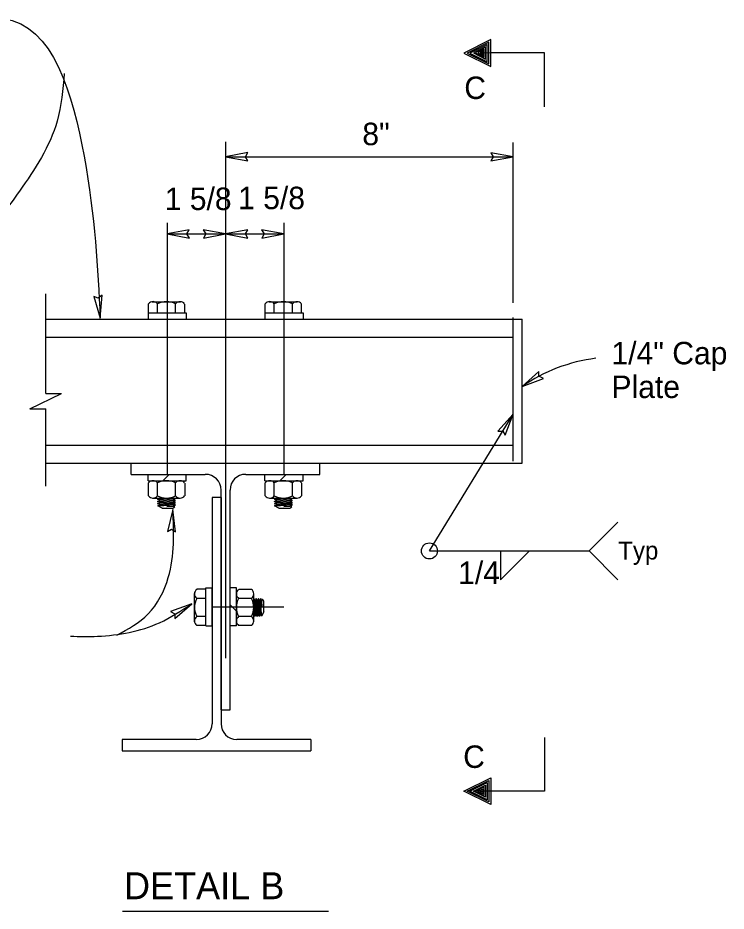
# Model space of a CAD drawing. Extents: x 0 to 2.83, y -0.03 to 1.83.
# Drawn here: x 1.008 to 1.419, y 0.97 to 1.488 of the extents above; entities that cross this region are included whole.
import ezdxf

# ---------------------------------------------------------------- set-up
doc = ezdxf.new("R2010")
doc.units = 0
for name, color, linetype in [('52', 7, 'Continuous'), ('55', 7, 'Continuous'), ('57', 7, 'Continuous'), ('59', 7, 'Continuous')]:
    doc.layers.add(name, color=color, linetype=linetype)

msp = doc.modelspace()

# ---------------------------------------------------------------- linework, layer by layer
at = {"layer": '52'}
for p, q in [((1.0842067120274914, 1.3168), (1.0842067120274914, 1.3220166666666668)), ((1.0863400453608247, 1.3233166666666667), (1.1026817120274914, 1.3233166666666667)), ((1.089415045360825, 1.3168), (1.089415045360825, 1.3220166666666668)), ((1.0999400453608248, 1.3168), (1.0999400453608248, 1.3220166666666668)), ((1.1051983786941582, 1.3168), (1.1051983786941582, 1.3219333333333334)), ((1.151915045360825, 1.3168), (1.151915045360825, 1.3220166666666668)), ((1.1540483786941582, 1.3233166666666667), (1.170398378694158, 1.3233166666666667)), ((1.1571233786941582, 1.3168), (1.1571233786941582, 1.3220166666666668)), ((1.1676483786941583, 1.3168), (1.1676483786941583, 1.3220166666666668)), ((1.1729150453608248, 1.3168), (1.1729150453608248, 1.3219333333333334)), ((1.0839233786941582, 1.3168), (1.1060567120274916, 1.3168)), ((1.0839233786941582, 1.3168), (1.0839233786941582, 1.3131166666666667)), ((1.0842067120274914, 1.3168), (1.1051983786941582, 1.3168)), ((1.0949900453608248, 1.3196333333333334), (1.0949900453608248, 1.3196333333333334)), ((1.0949900453608248, 1.3168), (1.0949900453608248, 1.3168)), ((1.1060567120274916, 1.3168), (1.1060567120274916, 1.3131166666666667)), ((1.1516317120274915, 1.3168), (1.1737650453608248, 1.3168)), ((1.1516317120274915, 1.3168), (1.1516317120274915, 1.3131166666666667)), ((1.151915045360825, 1.3168), (1.1729150453608248, 1.3168)), ((1.1626983786941583, 1.3196333333333334), (1.1626983786941583, 1.3196333333333334)), ((1.1626983786941583, 1.3168), (1.1626983786941583, 1.3168)), ((1.1737650453608248, 1.3168), (1.1737650453608248, 1.3131166666666667)), ((1.0246067120274915, 1.3131166666666667), (1.300715045360825, 1.3131166666666667)), ((1.0839233786941582, 1.3131166666666667), (1.1060567120274916, 1.3131166666666667)), ((1.0949900453608248, 1.3131166666666667), (1.0949900453608248, 1.3131166666666667)), ((1.1516317120274915, 1.3131166666666667), (1.1737650453608248, 1.3131166666666667)), ((1.1626983786941583, 1.3131166666666667), (1.1626983786941583, 1.3131166666666667)), ((1.2955067120274915, 1.2308833333333333), (1.2955067120274915, 1.3142166666666668)), ((1.300715045360825, 1.2297833333333335), (1.300715045360825, 1.3131166666666667)), ((1.0246067120274915, 1.3027), (1.2955067120274915, 1.3027)), ((1.0246067120274915, 1.2402), (1.2955067120274915, 1.2402)), ((1.0246067120274915, 1.2297833333333335), (1.300715045360825, 1.2297833333333335)), ((1.0741567120274915, 1.2232666666666667), (1.0741567120274915, 1.2297833333333335)), ((1.1835317120274915, 1.2232666666666667), (1.1835317120274915, 1.2297833333333335)), ((1.0741567120274915, 1.2232666666666667), (1.1171233786941581, 1.2232666666666667)), ((1.0839233786941582, 1.2232666666666667), (1.1060567120274916, 1.2232666666666667)), ((1.0839233786941582, 1.2195833333333335), (1.0839233786941582, 1.2232666666666667)), ((1.0925733786941583, 1.2195833333333335), (1.0962567120274915, 1.2232666666666667)), ((1.0949900453608248, 1.2232666666666667), (1.0949900453608248, 1.2232666666666667)), ((1.1060567120274916, 1.2195833333333335), (1.1060567120274916, 1.2232666666666667)), ((1.140565045360825, 1.2232666666666667), (1.1835317120274915, 1.2232666666666667)), ((1.1516317120274915, 1.2232666666666667), (1.1737650453608248, 1.2232666666666667)), ((1.1516317120274915, 1.2195833333333335), (1.1516317120274915, 1.2232666666666667)), ((1.1602817120274915, 1.2195833333333335), (1.1639650453608248, 1.2232666666666667)), ((1.1626983786941583, 1.2232666666666667), (1.1626983786941583, 1.2232666666666667)), ((1.1737650453608248, 1.2195833333333335), (1.1737650453608248, 1.2232666666666667)), ((1.0839233786941582, 1.2195833333333335), (1.1060567120274916, 1.2195833333333335)), ((1.0842067120274914, 1.2195833333333335), (1.1051983786941582, 1.2195833333333335)), ((1.0842067120274914, 1.2107916666666667), (1.0842067120274914, 1.218275)), ((1.089415045360825, 1.2107916666666667), (1.089415045360825, 1.218275)), ((1.0949900453608248, 1.2195833333333335), (1.0949900453608248, 1.2195833333333335)), ((1.0999400453608248, 1.2107916666666667), (1.0999400453608248, 1.218275)), ((1.1051983786941582, 1.2182), (1.1051983786941582, 1.2108666666666668)), ((1.1516317120274915, 1.2195833333333335), (1.1737650453608248, 1.2195833333333335)), ((1.151915045360825, 1.2195833333333335), (1.1729150453608248, 1.2195833333333335)), ((1.151915045360825, 1.2107916666666667), (1.151915045360825, 1.218275)), ((1.1571233786941582, 1.2107916666666667), (1.1571233786941582, 1.218275)), ((1.1626983786941583, 1.2195833333333335), (1.1626983786941583, 1.2195833333333335)), ((1.1676483786941583, 1.2107916666666667), (1.1676483786941583, 1.218275)), ((1.1729150453608248, 1.2182), (1.1729150453608248, 1.2108666666666668)), ((1.1262400453608248, 1.0868), (1.1262400453608248, 1.21415)), ((1.1314483786941583, 1.0868), (1.1314483786941583, 1.21415)), ((1.0865317120274915, 1.2094833333333335), (1.1025900453608248, 1.2094833333333335)), ((1.0907150453608248, 1.2069666666666667), (1.089423378694158, 1.2075833333333335)), ((1.0907317120274915, 1.208275), (1.0894400453608248, 1.2088833333333333)), ((1.0894733786941582, 1.20625), (1.0907150453608248, 1.2069666666666667)), ((1.0894733786941582, 1.20625), (1.0999150453608249, 1.2068)), ((1.0907817120274914, 1.2056666666666667), (1.089490045360825, 1.2062833333333334)), ((1.089498378694158, 1.2088666666666668), (1.0905567120274915, 1.209475)), ((1.089498378694158, 1.2088666666666668), (1.0999067120274915, 1.2094083333333334)), ((1.089498378694158, 1.2075583333333333), (1.0907317120274915, 1.208275)), ((1.089498378694158, 1.2075583333333333), (1.0999150453608249, 1.2081)), ((1.0907150453608248, 1.2069666666666667), (1.0986233786941582, 1.2073833333333335)), ((1.0907317120274915, 1.208275), (1.0986233786941582, 1.2086833333333333)), ((1.0999150453608249, 1.2081), (1.0986150453608248, 1.2087166666666667)), ((1.0999150453608249, 1.2068), (1.0986150453608248, 1.2074166666666668)), ((1.0986650453608249, 1.2086916666666667), (1.0999067120274915, 1.2094083333333334)), ((1.0986733786941583, 1.2073833333333335), (1.0999150453608249, 1.2081)), ((1.0986733786941583, 1.2060833333333334), (1.0999150453608249, 1.2068)), ((1.1262400453608248, 1.209875), (1.1210317120274915, 1.209875)), ((1.1210317120274915, 1.209875), (1.1210317120274915, 1.07875)), ((1.1262400453608248, 1.209875), (1.1262400453608248, 1.07875)), ((1.1542400453608248, 1.2094833333333335), (1.170298378694158, 1.2094833333333335)), ((1.1584233786941582, 1.2069666666666667), (1.1571317120274915, 1.2075833333333335)), ((1.1584483786941582, 1.208275), (1.157148378694158, 1.2088833333333333)), ((1.1571817120274914, 1.20625), (1.1584233786941582, 1.2069666666666667)), ((1.1571817120274914, 1.20625), (1.167623378694158, 1.2068)), ((1.158490045360825, 1.2056666666666667), (1.1571983786941582, 1.2062833333333334)), ((1.1572067120274916, 1.2088666666666668), (1.1582650453608248, 1.209475)), ((1.1572067120274916, 1.2088666666666668), (1.167615045360825, 1.2094083333333334)), ((1.1572067120274916, 1.2075583333333333), (1.1584483786941582, 1.208275)), ((1.1572067120274916, 1.2075583333333333), (1.167623378694158, 1.2081)), ((1.1584233786941582, 1.2069666666666667), (1.1663317120274914, 1.2073833333333335)), ((1.1584483786941582, 1.208275), (1.1663317120274914, 1.2086833333333333)), ((1.167623378694158, 1.2081), (1.1663317120274914, 1.2087166666666667)), ((1.167623378694158, 1.2068), (1.1663317120274914, 1.2074166666666668)), ((1.1663733786941581, 1.2086916666666667), (1.167615045360825, 1.2094083333333334)), ((1.1663817120274915, 1.2073833333333335), (1.167623378694158, 1.2081)), ((1.1663817120274915, 1.2060833333333334), (1.167623378694158, 1.2068)), ((1.0895483786941582, 1.20495), (1.0907817120274914, 1.2056666666666667)), ((1.0895483786941582, 1.20495), (1.0999150453608249, 1.2055)), ((1.092073378694158, 1.2037583333333335), (1.0895483786941582, 1.20495)), ((1.0907817120274914, 1.2056666666666667), (1.0986233786941582, 1.2060833333333334)), ((1.092073378694158, 1.2037583333333335), (1.0983900453608249, 1.2037583333333335)), ((1.0948983786941582, 1.2045833333333333), (1.0986733786941583, 1.2047833333333333)), ((1.0983900453608249, 1.2037583333333335), (1.0994900453608247, 1.2043916666666667)), ((1.0999150453608249, 1.2055), (1.0986150453608248, 1.2061083333333333)), ((1.0986733786941583, 1.2047833333333333), (1.0999150453608249, 1.2055)), ((1.0994900453608247, 1.2043916666666667), (1.0986733786941583, 1.2047833333333333)), ((1.157248378694158, 1.20495), (1.158490045360825, 1.2056666666666667)), ((1.157248378694158, 1.20495), (1.167623378694158, 1.2055)), ((1.1597817120274916, 1.2037583333333335), (1.157248378694158, 1.20495)), ((1.158490045360825, 1.2056666666666667), (1.1663317120274914, 1.2060833333333334)), ((1.1597817120274916, 1.2037583333333335), (1.166098378694158, 1.2037583333333335)), ((1.1626150453608248, 1.2045833333333333), (1.1663817120274915, 1.2047833333333333)), ((1.166098378694158, 1.2037583333333335), (1.1671983786941582, 1.2043916666666667)), ((1.167623378694158, 1.2055), (1.1663317120274914, 1.2061083333333333)), ((1.1663817120274915, 1.2047833333333333), (1.167623378694158, 1.2055)), ((1.1671983786941582, 1.2043916666666667), (1.1663817120274915, 1.2047833333333333)), ((1.1173483786941583, 1.1566583333333333), (1.1122150453608248, 1.1566583333333333)), ((1.1173483786941583, 1.1353833333333334), (1.1173483786941583, 1.1575166666666667)), ((1.1173483786941583, 1.1575166666666667), (1.1210317120274915, 1.1575166666666667)), ((1.1173483786941583, 1.1356666666666668), (1.1173483786941583, 1.1566583333333333)), ((1.1210317120274915, 1.1353833333333334), (1.1210317120274915, 1.1575166666666667)), ((1.1314483786941583, 1.1353833333333334), (1.1314483786941583, 1.1575166666666667)), ((1.1351317120274915, 1.1575166666666667), (1.1314483786941583, 1.1575166666666667)), ((1.1351317120274915, 1.1353833333333334), (1.1351317120274915, 1.1575166666666667)), ((1.1351317120274915, 1.1356666666666668), (1.1351317120274915, 1.1566583333333333)), ((1.1365150453608248, 1.1566583333333333), (1.1438483786941582, 1.1566583333333333)), ((1.1108317120274915, 1.1378000000000001), (1.1108317120274915, 1.1541416666666666)), ((1.1173483786941583, 1.1514), (1.1121317120274914, 1.1514)), ((1.1439233786941583, 1.1514), (1.1364400453608248, 1.1514)), ((1.1452317120274915, 1.1379916666666667), (1.1452317120274915, 1.15405)), ((1.1458483786941582, 1.1409583333333333), (1.1453067120274916, 1.1513666666666666)), ((1.1460233786941583, 1.150125), (1.1453067120274916, 1.1513666666666666)), ((1.1466150453608248, 1.151375), (1.145998378694158, 1.150075)), ((1.1464400453608248, 1.1421916666666667), (1.1460317120274914, 1.1500833333333333)), ((1.1471567120274915, 1.1409583333333333), (1.1466150453608248, 1.151375)), ((1.1473317120274915, 1.1501333333333335), (1.1466150453608248, 1.151375)), ((1.147915045360825, 1.151375), (1.1472983786941582, 1.150075)), ((1.1477483786941582, 1.1421750000000002), (1.1473317120274915, 1.1500833333333333)), ((1.148465045360825, 1.1409333333333334), (1.147915045360825, 1.151375)), ((1.1486317120274916, 1.1501333333333335), (1.147915045360825, 1.151375)), ((1.1492150453608247, 1.151375), (1.1486067120274914, 1.150075)), ((1.149048378694158, 1.1422416666666668), (1.1486317120274916, 1.1500833333333333)), ((1.1497650453608248, 1.1410083333333334), (1.1492150453608247, 1.151375)), ((1.1499317120274914, 1.1501333333333335), (1.1492150453608247, 1.151375)), ((1.1503233786941582, 1.1509500000000001), (1.1499317120274914, 1.1501333333333335)), ((1.1501317120274914, 1.1463583333333334), (1.1499317120274914, 1.1501333333333335)), ((1.1509567120274915, 1.14985), (1.1503233786941582, 1.1509500000000001)), ((1.1509567120274915, 1.1435333333333333), (1.1509567120274915, 1.14985)), ((1.1173483786941583, 1.14645), (1.1173483786941583, 1.14645)), ((1.1210317120274915, 1.14645), (1.1210317120274915, 1.14645)), ((1.1351317120274915, 1.1440333333333335), (1.1314483786941583, 1.1477166666666667)), ((1.1314483786941583, 1.14645), (1.1314483786941583, 1.14645)), ((1.1351317120274915, 1.14645), (1.1351317120274915, 1.14645)), ((1.1173483786941583, 1.140875), (1.1121317120274914, 1.140875)), ((1.1439233786941583, 1.140875), (1.1364400453608248, 1.140875)), ((1.1458483786941582, 1.1409583333333333), (1.145240045360825, 1.1420166666666667)), ((1.1464400453608248, 1.1421916666666667), (1.1458317120274915, 1.1409)), ((1.1471567120274915, 1.1409583333333333), (1.1464400453608248, 1.1421916666666667)), ((1.1477483786941582, 1.1421750000000002), (1.1471317120274915, 1.1408833333333335)), ((1.148465045360825, 1.1409333333333334), (1.1477483786941582, 1.1421750000000002)), ((1.149048378694158, 1.1422416666666668), (1.1484317120274916, 1.1409500000000001)), ((1.1497650453608248, 1.1410083333333334), (1.149048378694158, 1.1422416666666668)), ((1.1509567120274915, 1.1435333333333333), (1.1497650453608248, 1.1410083333333334)), ((1.1173483786941583, 1.1356666666666668), (1.1121317120274914, 1.1356666666666668)), ((1.1173483786941583, 1.1353833333333334), (1.1210317120274915, 1.1353833333333334)), ((1.1351317120274915, 1.1353833333333334), (1.1314483786941583, 1.1353833333333334)), ((1.1439233786941583, 1.1356666666666668), (1.1364400453608248, 1.1356666666666668)), ((1.1262400453608248, 1.0868), (1.1314483786941583, 1.0868)), ((1.0689483786941583, 1.0696333333333334), (1.0689483786941583, 1.0631166666666667)), ((1.1119150453608249, 1.0696333333333334), (1.0689483786941583, 1.0696333333333334)), ((1.1783233786941583, 1.0696333333333334), (1.1353567120274914, 1.0696333333333334)), ((1.1783233786941583, 1.0696333333333334), (1.1783233786941583, 1.0631166666666667)), ((1.0689483786941583, 1.0631166666666667), (1.1783233786941583, 1.0631166666666667))]:
    msp.add_line(p, q, dxfattribs=at)
for centre, radius, start, end in [((1.0868108786941582, 1.3201437500000002), 0.003205294167076588, 35.66322222222223, 144.3367777777778), ((1.0868108786941582, 1.3200640215355806), 0.0032524225479061315, 36.80441388888889, 143.1955861111111), ((1.0946775453608248, 1.3120280129748527), 0.011286447067404894, 62.20773611111112, 117.7922638888889), ((1.1025442120274915, 1.320067081666667), 0.003250590192029948, 36.761227777777776, 143.238775), ((1.1545192120274914, 1.3201437500000002), 0.003205294167076588, 35.66322222222223, 144.3367777777778), ((1.1545192120274914, 1.3200640215355806), 0.0032524225479061315, 36.80441388888889, 143.1955861111111), ((1.162385878694158, 1.3120280129748527), 0.011286447067404894, 62.20773611111112, 117.7922638888889), ((1.1702525453608248, 1.320067081666667), 0.003250590192029948, 36.761227777777776, 143.238775), ((1.1171254620274915, 1.2141520833333335), 0.009114583333333334, 0, 90), ((1.1405629620274915, 1.2141520833333335), 0.009114583333333334, 90, 180), ((1.0868108786941582, 1.216328604868914), 0.0032524225479061315, 36.80441388888889, 143.1955861111111), ((1.0946775453608248, 1.208292596308186), 0.011286447067404894, 62.20773611111112, 117.7922638888889), ((1.1025442120274915, 1.216328604868914), 0.0032524225479061315, 36.80441388888889, 143.1955861111111), ((1.1545192120274914, 1.216328604868914), 0.0032524225479061315, 36.80441388888889, 143.1955861111111), ((1.162385878694158, 1.208292596308186), 0.011286447067404894, 62.20773611111112, 117.7922638888889), ((1.1702525453608248, 1.216328604868914), 0.0032524225479061315, 36.80441388888889, 143.1955861111111), ((1.0868108786941582, 1.2127123333333332), 0.0032370745551149665, 216.43978611111112, 323.56021111111113), ((1.0946775453608248, 1.2207740703584806), 0.011286447067404965, 242.20773611111113, 297.7922638888889), ((1.1025442120274915, 1.2127418266666665), 0.0032546794212511185, 216.85748055555555, 323.1425194444445), ((1.1545192120274914, 1.2127123333333332), 0.0032370745551149665, 216.43978611111112, 323.56021111111113), ((1.162385878694158, 1.2207740703584806), 0.011286447067404965, 242.20773611111113, 297.7922638888889), ((1.1702525453608248, 1.2127418266666665), 0.0032546794212511185, 216.85748055555555, 323.1425194444445), ((1.1140812970274911, 1.1540041666666667), 0.003250590192029948, 126.76122777777778, 233.238775), ((1.1383864404919108, 1.1540041666666667), 0.003252422547906133, 126.80441388888889, 233.1955861111111), ((1.1419732186941582, 1.1540041666666667), 0.003254679421251119, 306.8574805555556, 53.142519444444474), ((1.1221203657193048, 1.1461375), 0.011286447067404896, 152.2077361111111, 207.7922638888889), ((1.1464224490526382, 1.1461375), 0.011286447067404896, 152.2077361111111, 207.7922638888889), ((1.1339409750023448, 1.1461375), 0.011286447067404965, 332.2077361111111, 27.792263888888897), ((1.114004628694158, 1.1382708333333333), 0.003205294167076588, 125.66322222222223, 234.3367777777778), ((1.1140843571585777, 1.1382708333333333), 0.003252422547906133, 126.80441388888889, 233.1955861111111), ((1.1383864404919108, 1.1382708333333333), 0.003252422547906133, 126.80441388888889, 233.1955861111111), ((1.1420027120274916, 1.1382708333333333), 0.0032370745551149665, 306.4397861111111, 53.56021111111113), ((1.1119171286941583, 1.078747916666667), 0.009114583333333334, 270, 0), ((1.1353546286941583, 1.078747916666667), 0.009114583333333334, 180, 270)]:
    msp.add_arc(centre, radius, start, end, dxfattribs=at)
at = {"layer": '55'}
for p, q in [((1.128848378694158, 1.4160083333333333), (1.128848378694158, 1.1167166666666668)), ((1.2955067120274915, 1.3226166666666668), (1.2955067120274915, 1.4156083333333334)), ((1.128848378694158, 1.4073), (1.2955150453608248, 1.4073)), ((1.0949900453608248, 1.3690583333333335), (1.0949900453608248, 1.2232666666666667)), ((1.1626983786941583, 1.3690583333333335), (1.1626983786941583, 1.2232666666666667)), ((1.0949900453608248, 1.3626), (1.128848378694158, 1.3626)), ((1.128848378694158, 1.3626), (1.1627067120274914, 1.3626)), ((1.0246067120274915, 1.2701833333333334), (1.0246067120274915, 1.3279083333333335)), ((1.015398378694158, 1.2612750000000001), (1.0338150453608248, 1.2701833333333334)), ((1.0246067120274915, 1.2701833333333334), (1.0338150453608248, 1.2701833333333334)), ((1.015398378694158, 1.2612750000000001), (1.0246067120274915, 1.2612750000000001)), ((1.0246067120274915, 1.2163916666666668), (1.0246067120274915, 1.2612750000000001)), ((1.2470150453608249, 1.1788666666666667), (1.2955067120274915, 1.2581666666666667)), ((1.2470150453608249, 1.1788666666666667), (1.3395817120274915, 1.1788666666666667)), ((1.1210317120274915, 1.14645), (1.1626983786941583, 1.14645))]:
    msp.add_line(p, q, dxfattribs=at)
for points in [[(1.3138067120274914, 1.4362666666666668), (1.3138067120274914, 1.4675166666666668), (1.2825567120274914, 1.4675166666666668), (1.2825567120274914, 1.4752416666666668), (1.2669317120274914, 1.4674333333333334), (1.2825567120274914, 1.4596166666666668), (1.2825567120274914, 1.4674), (1.281390045360825, 1.4675166666666668), (1.281390045360825, 1.4736583333333335), (1.268890045360825, 1.4674083333333334), (1.281390045360825, 1.4611583333333333), (1.281390045360825, 1.4674), (1.2804567120274915, 1.4675166666666668), (1.2804567120274915, 1.4723916666666668), (1.2704567120274914, 1.4673916666666666), (1.2804567120274915, 1.4623916666666668), (1.2804567120274915, 1.4674), (1.2795233786941582, 1.4675166666666668), (1.2795233786941582, 1.4709750000000001), (1.2724817120274916, 1.4674500000000001), (1.2795233786941582, 1.4639333333333333), (1.2795233786941582, 1.4674), (1.2785483786941583, 1.4675166666666668), (1.2785483786941583, 1.46995), (1.2735900453608249, 1.4674583333333333), (1.2785483786941583, 1.4649833333333333), (1.2785483786941583, 1.4674), (1.2779817120274914, 1.4675166666666668), (1.2779817120274914, 1.4689166666666666), (1.275090045360825, 1.467475), (1.2779817120274914, 1.4660333333333333), (1.2779817120274914, 1.4674), (1.2774233786941582, 1.4675166666666668), (1.2774233786941582, 1.4680416666666667), (1.276348378694158, 1.4675083333333334), (1.2774233786941582, 1.4669666666666668), (1.2774233786941582, 1.4674)], [(1.3138067120274914, 1.0708250000000001), (1.3138067120274914, 1.0395750000000001), (1.2825567120274914, 1.0395750000000001), (1.2825567120274914, 1.0318500000000002), (1.2669317120274914, 1.0396583333333334), (1.2825567120274914, 1.0474750000000002), (1.2825567120274914, 1.0396916666666667), (1.281390045360825, 1.0395750000000001), (1.281390045360825, 1.0334333333333334), (1.268890045360825, 1.0396833333333333), (1.281390045360825, 1.0459333333333334), (1.281390045360825, 1.0396916666666667), (1.2804567120274915, 1.0395750000000001), (1.2804567120274915, 1.0347), (1.2704567120274914, 1.0397), (1.2804567120274915, 1.0447), (1.2804567120274915, 1.0396916666666667), (1.2795233786941582, 1.0395750000000001), (1.2795233786941582, 1.0361166666666668), (1.2724817120274916, 1.0396416666666668), (1.2795233786941582, 1.0431583333333334), (1.2795233786941582, 1.0396916666666667), (1.2785483786941583, 1.0395750000000001), (1.2785483786941583, 1.0371416666666666), (1.2735900453608249, 1.0396333333333334), (1.2785483786941583, 1.0421083333333334), (1.2785483786941583, 1.0396916666666667), (1.2779817120274914, 1.0395750000000001), (1.2779817120274914, 1.038175), (1.275090045360825, 1.0396166666666666), (1.2779817120274914, 1.0410583333333334), (1.2779817120274914, 1.0396916666666667), (1.2774233786941582, 1.0395750000000001), (1.2774233786941582, 1.03905), (1.276348378694158, 1.0395833333333333), (1.2774233786941582, 1.040125), (1.2774233786941582, 1.0396916666666667)]]:
    msp.add_lwpolyline(points, dxfattribs=at)
for points in [[(1.128848378694158, 1.4073), (1.1418400453608248, 1.404925), (1.1403317120274914, 1.4073), (1.1416900453608247, 1.4097000000000002)], [(1.2955150453608248, 1.4073), (1.2825233786941581, 1.409675), (1.2840317120274916, 1.4073), (1.2826733786941582, 1.4049)], [(1.0949900453608248, 1.3626), (1.1079817120274915, 1.360225), (1.106473378694158, 1.3626), (1.1078317120274914, 1.365)], [(1.128848378694158, 1.3626), (1.1158567120274916, 1.364975), (1.1173650453608248, 1.3626), (1.1160067120274915, 1.3602)], [(1.128848378694158, 1.3626), (1.1418400453608248, 1.360225), (1.1403317120274914, 1.3626), (1.1416900453608247, 1.365)], [(1.1627067120274914, 1.3626), (1.149715045360825, 1.364975), (1.1512233786941581, 1.3626), (1.1498650453608248, 1.3602)], [(1.0562233786941582, 1.3138666666666667), (1.057298378694158, 1.3270333333333333), (1.0550817120274916, 1.3252916666666668), (1.0525567120274915, 1.3264083333333334)], [(1.300715045360825, 1.2741333333333333), (1.3130483786941582, 1.2788666666666668), (1.3105233786941581, 1.2801083333333334), (1.310440045360825, 1.2828583333333334)], [(1.2955067120274915, 1.2581666666666667), (1.2867067120274915, 1.2483250000000001), (1.2895150453608248, 1.2483666666666666), (1.2908567120274914, 1.2459583333333335)], [(1.0983983786941582, 1.2029), (1.0951317120274915, 1.1901000000000002), (1.0976067120274915, 1.1914416666666667), (1.0999067120274915, 1.1899250000000001)], [(1.1093317120274915, 1.1482), (1.0969150453608247, 1.1437083333333333), (1.099415045360825, 1.1424166666666666), (1.0994483786941582, 1.1396583333333334)]]:
    msp.add_lwpolyline(points, close=True, dxfattribs=at)
msp.add_circle((1.2470150453608249, 1.1788666666666667), 0.004650903436729104, dxfattribs=at)
msp.add_arc((1.35538076950203, 1.1953526503665801), 0.0958891933670861, 97.11085277777778, 124.75668611111112, dxfattribs=at)
for points in [[(0.9874983786941581, 1.4873416666666668), (0.9999983786941582, 1.4873416666666668), (1.0468567120274914, 1.4076416666666667), (1.0562233786941582, 1.3138666666666667)], [(1.0353400453608248, 1.4556), (1.0312317120274914, 1.4279583333333334), (1.0093650453608247, 1.3873250000000001), (0.9890650453608248, 1.3607500000000001), (0.9422067120274915, 1.3138666666666667)], [(1.0658567120274915, 1.129975), (1.0839483786941582, 1.1423416666666668), (1.0956650453608248, 1.1634416666666667), (1.0983983786941582, 1.2029)], [(1.0390400453608248, 1.12945), (1.0546650453608248, 1.12945), (1.0905900453608248, 1.1372666666666666), (1.1093317120274915, 1.1482)]]:
    msp.add_spline(points, degree=3, dxfattribs=at)
at = {"layer": '57'}
msp.add_line((1.0691567120274914, 0.9701333333333334), (1.1885567120274916, 0.9701333333333334), dxfattribs=at)
at = {"layer": '59'}
msp.add_line((1.2966400453608249, 1.1788666666666667), (1.2966400453608249, 1.1788666666666667), dxfattribs=at)
for points in [[(1.3562483786941582, 1.1955333333333333), (1.3395817120274915, 1.1788666666666667), (1.3562483786941582, 1.1622000000000001)], [(1.2883067120274916, 1.1788666666666667), (1.2883067120274916, 1.1622000000000001), (1.3049733786941582, 1.1788666666666667)]]:
    msp.add_lwpolyline(points, dxfattribs=at)

# ---------------------------------------------------------------- texts
at = {"layer": '57'}
for s, height, p in [('C', 0.013000000000000001, (1.2672317120274914, 1.4407833333333333)), ('8"', 0.013025, (1.2081400453608249, 1.4140166666666667)), ('1 5/8', 0.013016650000000001, (1.0936317120274914, 1.3764333333333334)), ('1 5/8', 0.013016650000000001, (1.1361817120274915, 1.3769333333333333)), ('1/4" Cap', 0.013025, (1.352540045360825, 1.2870166666666667)), ('Plate', 0.013025, (1.352540045360825, 1.2674833333333333)), ('1/4', 0.013016650000000001, (1.2637067120274914, 1.15975)), ('C', 0.013000000000000001, (1.2665983786941581, 1.0531416666666666)), ('DETAIL B', 0.015625, (1.0700067120274914, 0.9770333333333334))]:
    msp.add_text(s, height=height, dxfattribs=at).set_placement(p)
at = {"layer": '59'}
msp.add_text('Typ', height=0.010416650000000001, dxfattribs=at).set_placement((1.3564817120274915, 1.1739083333333333))

doc.saveas('drawing.dxf')
